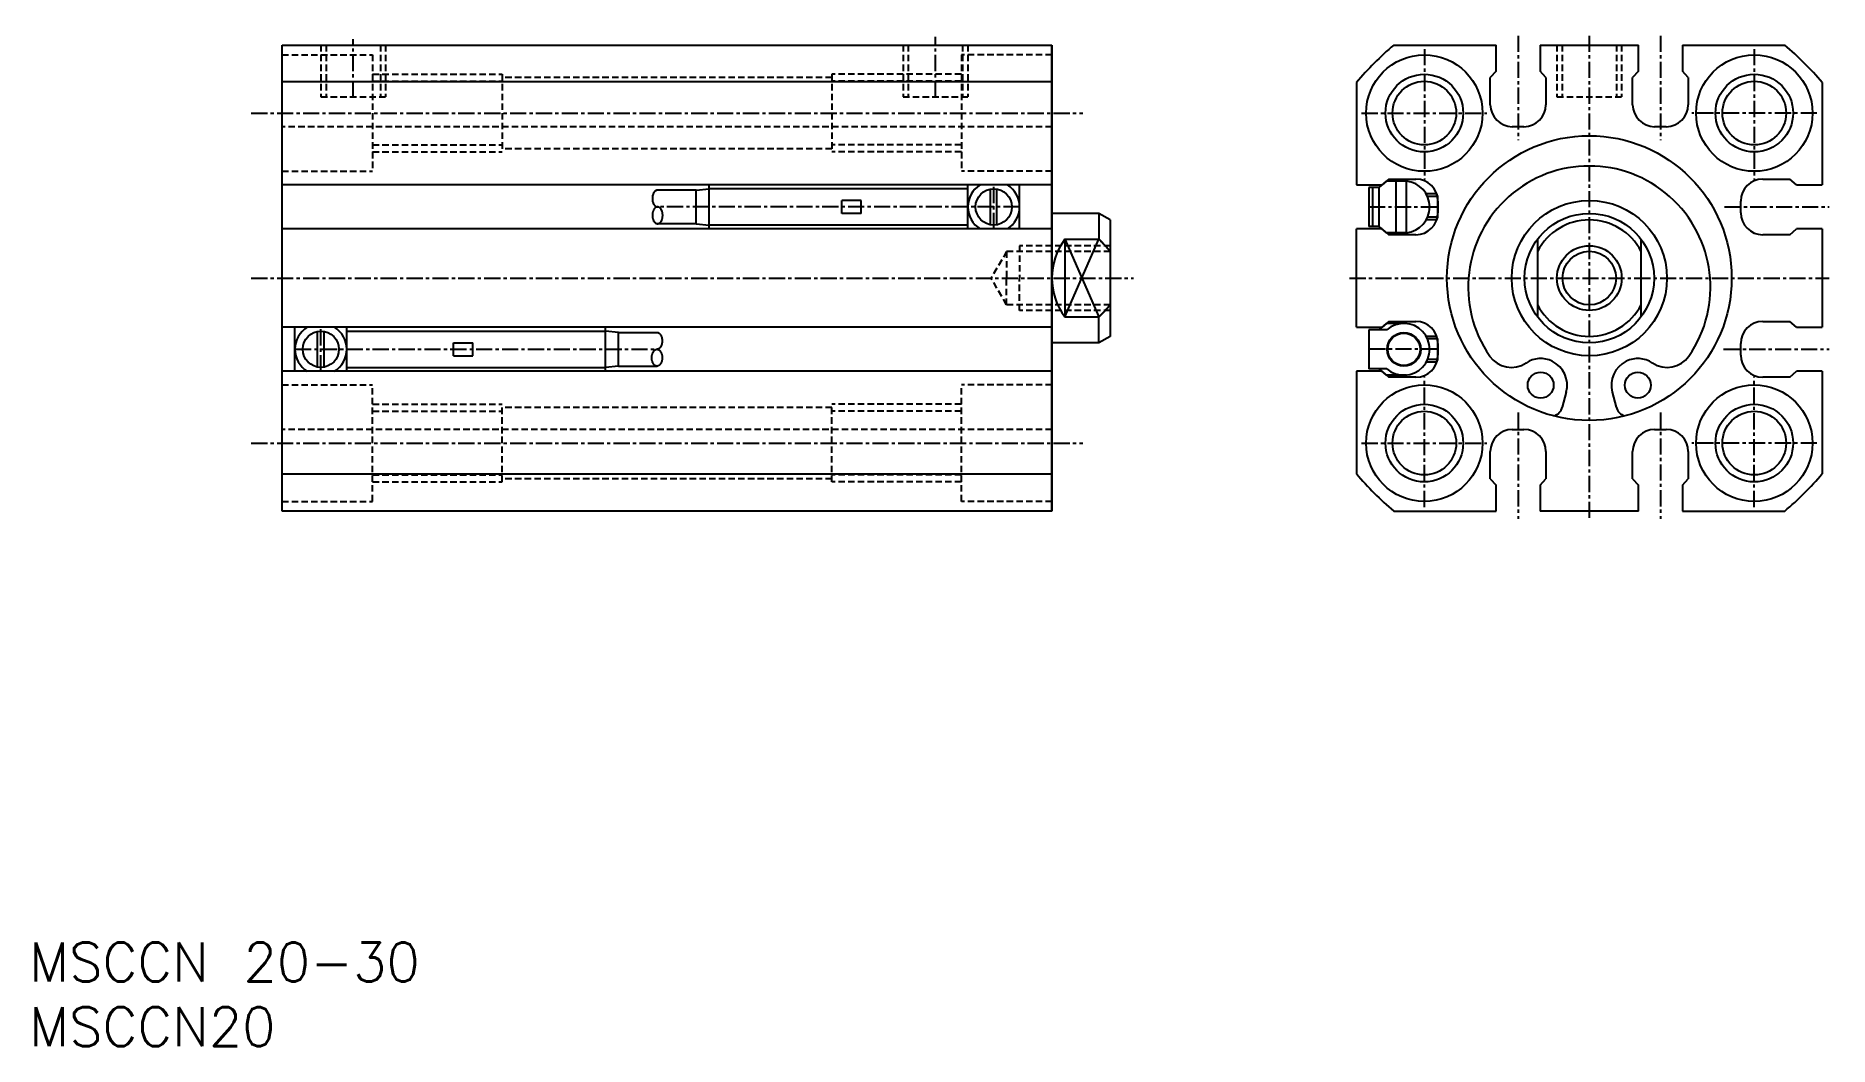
# Model space of a CAD drawing. Extents: x 1 to 139, y 0 to 78.
import ezdxf

# ---------------------------------------------------------------- set-up
doc = ezdxf.new("R2010")
doc.units = 0
doc.linetypes.add('CENTER', pattern=[2, 1.25, -0.25, 0.25, -0.25])
doc.linetypes.add('DASHED', pattern=[0.75, 0.5, -0.25])
doc.layers.get('0').update_dxf_attribs({"linetype": 'CONTINUOUS'})
doc.layers.add('CENTER', color=1, linetype='CENTER')
doc.styles.get("Standard").update_dxf_attribs({"font": 'txt.shx'})

# ---------------------------------------------------------------- blocks, each defined once
blk = doc.blocks.new('*U4')
at = {"color": 7, "linetype": 'CONTINUOUS'}
blk.add_text('MSCCN20', height=3, dxfattribs=at).set_placement((0, 0))
blk = doc.blocks.new('*U5')
at = {"color": 7, "linetype": 'CONTINUOUS'}
blk.add_text('MSCCN 20-30', height=3, dxfattribs=at).set_placement((0, 5))

msp = doc.modelspace()

# ---------------------------------------------------------------- linework, layer by layer
at = {"color": 7, "linetype": 'CONTINUOUS'}
for p, q in [((19.54, 77.34), (79.04, 77.34)), ((19.54, 41.34), (19.54, 77.34)), ((79.04, 77.34), (79.04, 41.34)), ((79.04, 41.34), (79.04, 77.34)), ((105.46, 77.34), (113.37, 77.34)), ((113.37, 75.34), (113.37, 77.34)), ((116.77, 77.34), (124.37, 77.34)), ((116.77, 77.34), (116.77, 75.34)), ((124.37, 75.34), (124.37, 77.34)), ((127.77, 77.34), (135.67, 77.34)), ((127.77, 77.34), (127.77, 75.34)), ((113.37, 75.34), (112.92, 74.84)), ((117.22, 74.84), (116.77, 75.34)), ((124.37, 75.34), (123.92, 74.84)), ((128.22, 74.84), (127.77, 75.34)), ((79.04, 74.5), (19.54, 74.5)), ((102.57, 74.45), (102.57, 66.54)), ((112.92, 72.74), (112.92, 74.84)), ((117.22, 74.84), (117.22, 72.74)), ((123.92, 72.74), (123.92, 74.84)), ((128.22, 74.84), (128.22, 72.74)), ((138.57, 74.45), (138.57, 66.54)), ((115.52, 71.04), (114.62, 71.04)), ((126.52, 71.04), (125.62, 71.04)), ((79.04, 66.54), (19.54, 66.54)), ((52.54, 63.14), (52.54, 66.54)), ((72.54, 63.14), (72.54, 66.54)), ((76.54, 63.14), (76.54, 66.54)), ((102.57, 66.54), (104.57, 66.54)), ((104.34, 66.34), (104.9, 66.84)), ((105.07, 66.99), (104.57, 66.54)), ((106.44, 66.84), (104.9, 66.84)), ((105.07, 66.99), (107.17, 66.99)), ((105.64, 62.84), (105.64, 66.84)), ((106.44, 62.84), (106.44, 66.84)), ((133.97, 66.99), (136.07, 66.99)), ((136.57, 66.54), (136.07, 66.99)), ((136.57, 66.54), (138.57, 66.54)), ((51.54, 66.14), (48.56, 66.14)), ((51.54, 66.14), (52.54, 66.24)), ((51.54, 63.54), (51.54, 66.14)), ((72.54, 66.24), (52.54, 66.24)), ((64.29, 65.34), (62.79, 65.34)), ((62.79, 64.34), (62.79, 65.34)), ((64.29, 64.34), (64.29, 65.34)), ((74.29, 63.46), (74.29, 66.22)), ((74.79, 63.46), (74.79, 66.22)), ((103.54, 66.34), (103.54, 63.34)), ((104.34, 66.34), (103.54, 66.34)), ((103.84, 63.34), (103.84, 66.34)), ((104.34, 63.34), (104.34, 66.34)), ((108.77, 65.84), (107.98, 65.84)), ((108.83, 65.64), (108.08, 65.64)), ((108.77, 65.84), (108.83, 65.64)), ((108.83, 65.64), (108.83, 64.04)), ((108.87, 65.29), (108.87, 64.39)), ((132.27, 64.39), (132.27, 65.29)), ((64.29, 64.34), (62.79, 64.34)), ((82.67, 64.34), (79.04, 64.34)), ((82.67, 64.34), (82.67, 62.34)), ((83.54, 63.84), (82.67, 64.34)), ((83.54, 63.84), (83.54, 54.84)), ((108.77, 63.84), (107.98, 63.84)), ((108.83, 64.04), (108.08, 64.04)), ((108.83, 64.04), (108.77, 63.84)), ((79.04, 63.14), (19.54, 63.14)), ((51.54, 63.54), (48.56, 63.54)), ((51.54, 63.54), (52.54, 63.44)), ((72.54, 63.44), (52.54, 63.44)), ((102.57, 55.54), (102.57, 63.14)), ((104.57, 63.14), (102.57, 63.14)), ((104.34, 63.34), (103.54, 63.34)), ((104.9, 62.84), (104.34, 63.34)), ((104.57, 63.14), (105.07, 62.69)), ((106.44, 62.84), (104.9, 62.84)), ((107.17, 62.69), (105.07, 62.69)), ((136.07, 62.69), (133.97, 62.69)), ((136.07, 62.69), (136.57, 63.14)), ((138.57, 63.14), (136.57, 63.14)), ((138.57, 63.14), (138.57, 55.54)), ((80.04, 62.34), (80.04, 56.34)), ((80.04, 62.34), (82.67, 62.34)), ((116.57, 62.34), (116.57, 56.34)), ((124.57, 56.34), (124.57, 62.34)), ((79.04, 55.54), (19.54, 55.54)), ((20.54, 52.14), (20.54, 55.54)), ((24.54, 52.14), (24.54, 55.54)), ((44.54, 52.14), (44.54, 55.54)), ((80.04, 56.34), (82.67, 56.34)), ((82.67, 54.34), (82.67, 56.34)), ((102.57, 55.54), (104.57, 55.54)), ((104.34, 55.34), (104.9, 55.84)), ((105.07, 55.99), (104.57, 55.54)), ((106.44, 55.84), (104.9, 55.84)), ((105.07, 55.99), (107.17, 55.99)), ((105.64, 55.75), (105.64, 55.84)), ((133.97, 55.99), (136.07, 55.99)), ((136.57, 55.54), (136.07, 55.99)), ((136.57, 55.54), (138.57, 55.54)), ((22.29, 52.46), (22.29, 55.22)), ((22.79, 52.46), (22.79, 55.22)), ((24.54, 55.24), (44.54, 55.24)), ((32.79, 54.34), (34.29, 54.34)), ((32.79, 53.34), (32.79, 54.34)), ((34.29, 53.34), (34.29, 54.34)), ((45.54, 55.14), (44.54, 55.24)), ((45.54, 55.14), (48.52, 55.14)), ((45.54, 52.54), (45.54, 55.14)), ((82.67, 54.34), (79.04, 54.34)), ((83.54, 54.84), (82.67, 54.34)), ((104.92, 55.34), (103.54, 55.34)), ((103.54, 55.34), (103.54, 52.34)), ((108.77, 54.84), (107.98, 54.84)), ((108.83, 54.64), (108.08, 54.64)), ((108.83, 54.64), (108.77, 54.84)), ((108.83, 54.64), (108.83, 53.04)), ((108.87, 54.29), (108.87, 53.39)), ((132.27, 53.39), (132.27, 54.29)), ((32.79, 53.34), (34.29, 53.34)), ((108.77, 52.84), (107.98, 52.84)), ((108.83, 53.04), (108.08, 53.04)), ((108.83, 53.04), (108.77, 52.84)), ((79.04, 52.14), (19.54, 52.14)), ((24.54, 52.44), (44.54, 52.44)), ((45.54, 52.54), (44.54, 52.44)), ((45.54, 52.54), (48.52, 52.54)), ((102.57, 52.14), (102.57, 44.23)), ((104.57, 52.14), (102.57, 52.14)), ((104.92, 52.34), (103.54, 52.34)), ((104.9, 51.84), (104.34, 52.34)), ((104.57, 52.14), (105.07, 51.69)), ((106.44, 51.84), (104.9, 51.84)), ((107.17, 51.69), (105.07, 51.69)), ((105.64, 51.84), (105.64, 51.93)), ((136.07, 51.69), (133.97, 51.69)), ((136.07, 51.69), (136.57, 52.14)), ((138.57, 52.14), (136.57, 52.14)), ((138.57, 52.14), (138.57, 44.23)), ((118.79, 50.54), (118.48, 49.38)), ((122.34, 50.54), (122.65, 49.38)), ((114.62, 47.64), (115.52, 47.64)), ((125.62, 47.64), (126.52, 47.64)), ((112.92, 43.84), (112.92, 45.94)), ((117.22, 45.94), (117.22, 43.84)), ((123.92, 43.84), (123.92, 45.94)), ((128.22, 45.94), (128.22, 43.84)), ((19.54, 44.23), (79.04, 44.23)), ((112.92, 43.84), (113.37, 43.34)), ((113.37, 41.34), (113.37, 43.34)), ((116.77, 43.34), (117.22, 43.84)), ((116.77, 43.34), (116.77, 41.34)), ((123.92, 43.84), (124.37, 43.34)), ((124.37, 41.34), (124.37, 43.34)), ((127.77, 43.34), (128.22, 43.84)), ((127.77, 43.34), (127.77, 41.34)), ((79.04, 41.34), (19.54, 41.34)), ((105.46, 41.34), (113.37, 41.34)), ((124.37, 41.34), (116.77, 41.34)), ((127.77, 41.34), (135.67, 41.34))]:
    msp.add_line(p, q, dxfattribs=at)
at = {"color": 3, "linetype": 'DASHED'}
for p, q in [((19.54, 76.59), (26.54, 76.59)), ((22.54, 77.34), (22.54, 73.34)), ((22.94, 77.34), (22.94, 73.34)), ((26.54, 76.59), (26.54, 67.59)), ((27.14, 77.34), (27.14, 73.34)), ((27.54, 77.34), (27.54, 73.34)), ((67.54, 77.34), (67.54, 73.34)), ((67.94, 77.34), (67.94, 73.34)), ((79.04, 76.59), (72.04, 76.59)), ((72.04, 76.59), (72.04, 67.59)), ((72.14, 77.34), (72.14, 73.34)), ((72.54, 77.34), (72.54, 73.34)), ((118.07, 77.34), (118.07, 73.34)), ((118.47, 77.34), (118.47, 73.34)), ((122.67, 77.34), (122.67, 73.34)), ((123.07, 77.34), (123.07, 73.34)), ((26.54, 75.09), (36.54, 75.09)), ((36.54, 75.09), (36.54, 69.09)), ((72.04, 75.09), (62.04, 75.09)), ((62.04, 75.09), (62.04, 69.09)), ((26.54, 74.55), (36.54, 74.55)), ((62.04, 74.84), (36.54, 74.84)), ((72.04, 74.55), (62.04, 74.55)), ((22.54, 73.34), (27.54, 73.34)), ((67.54, 73.34), (72.54, 73.34)), ((118.07, 73.34), (123.07, 73.34)), ((79.04, 71.04), (19.54, 71.04)), ((26.54, 69.63), (36.54, 69.63)), ((62.04, 69.34), (36.54, 69.34)), ((72.04, 69.63), (62.04, 69.63)), ((26.54, 69.09), (36.54, 69.09)), ((72.04, 69.09), (62.04, 69.09)), ((19.54, 67.59), (26.54, 67.59)), ((79.04, 67.59), (72.04, 67.59)), ((75.54, 61.4), (74.34, 59.34)), ((83.54, 61.4), (75.54, 61.4)), ((75.54, 61.4), (75.54, 59.34)), ((83.54, 61.84), (76.54, 61.84)), ((76.54, 61.84), (76.54, 59.34)), ((75.54, 57.27), (74.34, 59.34)), ((75.54, 57.27), (75.54, 59.34)), ((76.54, 56.84), (76.54, 59.34)), ((83.54, 57.27), (75.54, 57.27)), ((83.54, 56.84), (76.54, 56.84)), ((19.54, 51.09), (26.54, 51.09)), ((26.54, 42.09), (26.54, 51.09)), ((79.04, 51.09), (72.04, 51.09)), ((72.04, 42.09), (72.04, 51.09)), ((26.54, 49.59), (36.54, 49.59)), ((26.54, 49.05), (36.54, 49.05)), ((36.54, 43.59), (36.54, 49.59)), ((62.04, 49.34), (36.54, 49.34)), ((62.04, 43.59), (62.04, 49.59)), ((72.04, 49.59), (62.04, 49.59)), ((72.04, 49.05), (62.04, 49.05)), ((79.04, 47.64), (19.54, 47.64)), ((26.54, 44.13), (36.54, 44.13)), ((26.54, 43.59), (36.54, 43.59)), ((62.04, 43.84), (36.54, 43.84)), ((72.04, 44.13), (62.04, 44.13)), ((72.04, 43.59), (62.04, 43.59)), ((19.54, 42.09), (26.54, 42.09)), ((79.04, 42.09), (72.04, 42.09))]:
    msp.add_line(p, q, dxfattribs=at)
at = {"color": 3, "linetype": 'CONTINUOUS'}
for p, q in [((80.04, 62.34), (82.67, 56.34)), ((80.04, 56.34), (82.67, 62.34))]:
    msp.add_line(p, q, dxfattribs=at)
at = {"color": 7, "linetype": 'CONTINUOUS'}
for points in [[(48.56, 66.14, 0), (48.55, 66.14, 0), (48.54, 66.14, 0), (48.53, 66.14, 0), (48.52, 66.14, 0), (48.51, 66.13, 0), (48.5, 66.13, 0), (48.49, 66.13, 0), (48.48, 66.13, 0), (48.47, 66.12, 0), (48.46, 66.12, 0), (48.45, 66.11, 0), (48.44, 66.11, 0), (48.43, 66.11, 0), (48.42, 66.1, 0), (48.42, 66.09, 0), (48.41, 66.09, 0), (48.4, 66.08, 0), (48.39, 66.08, 0), (48.38, 66.07, 0), (48.37, 66.06, 0), (48.36, 66.05, 0), (48.35, 66.05, 0), (48.35, 66.04, 0), (48.34, 66.03, 0), (48.33, 66.02, 0), (48.32, 66.01, 0), (48.31, 66, 0), (48.31, 65.99, 0), (48.3, 65.98, 0), (48.29, 65.97, 0), (48.28, 65.96, 0), (48.28, 65.95, 0), (48.27, 65.94, 0), (48.26, 65.92, 0), (48.26, 65.91, 0), (48.25, 65.9, 0), (48.24, 65.89, 0), (48.24, 65.87, 0), (48.23, 65.86, 0), (48.23, 65.85, 0), (48.22, 65.84, 0), (48.22, 65.82, 0), (48.21, 65.81, 0), (48.21, 65.79, 0), (48.2, 65.78, 0), (48.2, 65.77, 0), (48.19, 65.75, 0), (48.19, 65.74, 0), (48.19, 65.72, 0), (48.18, 65.71, 0), (48.18, 65.69, 0), (48.18, 65.68, 0), (48.17, 65.66, 0), (48.17, 65.65, 0), (48.17, 65.63, 0), (48.17, 65.61, 0), (48.16, 65.6, 0), (48.16, 65.58, 0), (48.16, 65.57, 0), (48.16, 65.55, 0), (48.16, 65.54, 0), (48.16, 65.52, 0), (48.16, 65.5, 0), (48.16, 65.49, 0), (48.16, 65.47, 0), (48.16, 65.46, 0), (48.16, 65.44, 0), (48.16, 65.42, 0), (48.16, 65.41, 0), (48.16, 65.39, 0), (48.16, 65.38, 0), (48.17, 65.36, 0), (48.17, 65.35, 0), (48.17, 65.33, 0), (48.17, 65.31, 0), (48.18, 65.3, 0), (48.18, 65.28, 0), (48.18, 65.27, 0), (48.18, 65.25, 0), (48.19, 65.24, 0), (48.19, 65.22, 0), (48.2, 65.21, 0), (48.2, 65.2, 0), (48.21, 65.18, 0), (48.21, 65.17, 0), (48.21, 65.15, 0), (48.22, 65.14, 0), (48.23, 65.13, 0), (48.23, 65.11, 0), (48.24, 65.1, 0), (48.24, 65.09, 0), (48.25, 65.08, 0), (48.26, 65.06, 0), (48.26, 65.05, 0), (48.27, 65.04, 0), (48.28, 65.03, 0), (48.28, 65.02, 0), (48.29, 65.01, 0), (48.3, 65, 0), (48.3, 64.99, 0), (48.31, 64.98, 0), (48.32, 64.97, 0), (48.33, 64.96, 0), (48.34, 64.95, 0), (48.34, 64.94, 0), (48.35, 64.93, 0), (48.36, 64.92, 0), (48.37, 64.91, 0), (48.38, 64.91, 0), (48.39, 64.9, 0), (48.4, 64.89, 0), (48.4, 64.89, 0), (48.41, 64.88, 0), (48.42, 64.88, 0), (48.43, 64.87, 0), (48.44, 64.87, 0), (48.45, 64.86, 0), (48.46, 64.86, 0), (48.47, 64.85, 0), (48.48, 64.85, 0), (48.49, 64.85, 0), (48.5, 64.85, 0), (48.51, 64.84, 0), (48.52, 64.84, 0), (48.53, 64.84, 0), (48.54, 64.84, 0), (48.55, 64.84, 0), (48.56, 64.84, 0)], [(48.56, 63.54, 0), (48.58, 63.54, 0), (48.6, 63.54, 0), (48.62, 63.55, 0), (48.64, 63.55, 0), (48.66, 63.56, 0), (48.68, 63.57, 0), (48.69, 63.58, 0), (48.71, 63.59, 0), (48.73, 63.6, 0), (48.75, 63.62, 0), (48.77, 63.63, 0), (48.78, 63.65, 0), (48.8, 63.67, 0), (48.81, 63.69, 0), (48.83, 63.71, 0), (48.84, 63.73, 0), (48.86, 63.75, 0), (48.87, 63.78, 0), (48.88, 63.8, 0), (48.89, 63.83, 0), (48.9, 63.85, 0), (48.91, 63.88, 0), (48.92, 63.91, 0), (48.93, 63.94, 0), (48.94, 63.97, 0), (48.94, 64, 0), (48.95, 64.03, 0), (48.95, 64.06, 0), (48.95, 64.09, 0), (48.96, 64.13, 0), (48.96, 64.16, 0), (48.96, 64.19, 0), (48.96, 64.22, 0), (48.96, 64.25, 0), (48.95, 64.28, 0), (48.95, 64.32, 0), (48.95, 64.35, 0), (48.94, 64.38, 0), (48.93, 64.41, 0), (48.93, 64.44, 0), (48.92, 64.47, 0), (48.91, 64.5, 0), (48.9, 64.52, 0), (48.89, 64.55, 0), (48.88, 64.58, 0), (48.87, 64.6, 0), (48.85, 64.63, 0), (48.84, 64.65, 0), (48.83, 64.67, 0), (48.81, 64.69, 0), (48.8, 64.71, 0), (48.78, 64.73, 0), (48.76, 64.75, 0), (48.75, 64.76, 0), (48.73, 64.78, 0), (48.71, 64.79, 0), (48.69, 64.8, 0), (48.67, 64.81, 0), (48.65, 64.82, 0), (48.64, 64.83, 0), (48.62, 64.83, 0), (48.6, 64.84, 0), (48.58, 64.84, 0), (48.56, 64.84, 0), (48.54, 64.84, 0), (48.52, 64.84, 0), (48.5, 64.83, 0), (48.48, 64.83, 0), (48.46, 64.82, 0), (48.44, 64.81, 0), (48.42, 64.8, 0), (48.4, 64.79, 0), (48.39, 64.78, 0), (48.37, 64.76, 0), (48.35, 64.75, 0), (48.33, 64.73, 0), (48.32, 64.71, 0), (48.3, 64.69, 0), (48.29, 64.67, 0), (48.27, 64.65, 0), (48.26, 64.62, 0), (48.25, 64.6, 0), (48.24, 64.57, 0), (48.23, 64.55, 0), (48.21, 64.52, 0), (48.2, 64.49, 0), (48.2, 64.47, 0), (48.19, 64.44, 0), (48.18, 64.41, 0), (48.18, 64.38, 0), (48.17, 64.35, 0), (48.17, 64.31, 0), (48.16, 64.28, 0), (48.16, 64.25, 0), (48.16, 64.22, 0), (48.16, 64.19, 0), (48.16, 64.16, 0), (48.16, 64.12, 0), (48.16, 64.09, 0), (48.17, 64.06, 0), (48.17, 64.03, 0), (48.18, 64, 0), (48.18, 63.97, 0), (48.19, 63.94, 0), (48.2, 63.91, 0), (48.21, 63.88, 0), (48.22, 63.85, 0), (48.23, 63.83, 0), (48.24, 63.8, 0), (48.25, 63.78, 0), (48.26, 63.75, 0), (48.28, 63.73, 0), (48.29, 63.71, 0), (48.31, 63.69, 0), (48.32, 63.67, 0), (48.34, 63.65, 0), (48.35, 63.63, 0), (48.37, 63.61, 0), (48.39, 63.6, 0), (48.41, 63.59, 0), (48.43, 63.58, 0), (48.44, 63.57, 0), (48.46, 63.56, 0), (48.48, 63.55, 0), (48.5, 63.55, 0), (48.52, 63.54, 0), (48.54, 63.54, 0), (48.56, 63.54, 0)], [(48.52, 55.14, 0), (48.53, 55.14, 0), (48.54, 55.14, 0), (48.55, 55.14, 0), (48.56, 55.14, 0), (48.57, 55.13, 0), (48.58, 55.13, 0), (48.59, 55.13, 0), (48.6, 55.13, 0), (48.61, 55.12, 0), (48.61, 55.12, 0), (48.62, 55.11, 0), (48.63, 55.11, 0), (48.64, 55.11, 0), (48.65, 55.1, 0), (48.66, 55.09, 0), (48.67, 55.09, 0), (48.68, 55.08, 0), (48.69, 55.08, 0), (48.7, 55.07, 0), (48.71, 55.06, 0), (48.71, 55.05, 0), (48.72, 55.05, 0), (48.73, 55.04, 0), (48.74, 55.03, 0), (48.75, 55.02, 0), (48.76, 55.01, 0), (48.76, 55, 0), (48.77, 54.99, 0), (48.78, 54.98, 0), (48.79, 54.97, 0), (48.79, 54.96, 0), (48.8, 54.95, 0), (48.81, 54.94, 0), (48.81, 54.92, 0), (48.82, 54.91, 0), (48.83, 54.9, 0), (48.83, 54.89, 0), (48.84, 54.87, 0), (48.84, 54.86, 0), (48.85, 54.85, 0), (48.86, 54.84, 0), (48.86, 54.82, 0), (48.87, 54.81, 0), (48.87, 54.79, 0), (48.88, 54.78, 0), (48.88, 54.77, 0), (48.88, 54.75, 0), (48.89, 54.74, 0), (48.89, 54.72, 0), (48.89, 54.71, 0), (48.9, 54.69, 0), (48.9, 54.68, 0), (48.9, 54.66, 0), (48.91, 54.65, 0), (48.91, 54.63, 0), (48.91, 54.61, 0), (48.91, 54.6, 0), (48.91, 54.58, 0), (48.92, 54.57, 0), (48.92, 54.55, 0), (48.92, 54.54, 0), (48.92, 54.52, 0), (48.92, 54.5, 0), (48.92, 54.49, 0), (48.92, 54.47, 0), (48.92, 54.46, 0), (48.92, 54.44, 0), (48.92, 54.42, 0), (48.92, 54.41, 0), (48.91, 54.39, 0), (48.91, 54.38, 0), (48.91, 54.36, 0), (48.91, 54.35, 0), (48.91, 54.33, 0), (48.9, 54.31, 0), (48.9, 54.3, 0), (48.9, 54.28, 0), (48.9, 54.27, 0), (48.89, 54.25, 0), (48.89, 54.24, 0), (48.88, 54.22, 0), (48.88, 54.21, 0), (48.88, 54.2, 0), (48.87, 54.18, 0), (48.87, 54.17, 0), (48.86, 54.15, 0), (48.86, 54.14, 0), (48.85, 54.13, 0), (48.85, 54.11, 0), (48.84, 54.1, 0), (48.83, 54.09, 0), (48.83, 54.08, 0), (48.82, 54.06, 0), (48.82, 54.05, 0), (48.81, 54.04, 0), (48.8, 54.03, 0), (48.79, 54.02, 0), (48.79, 54.01, 0), (48.78, 54, 0), (48.77, 53.99, 0), (48.76, 53.98, 0), (48.76, 53.97, 0), (48.75, 53.96, 0), (48.74, 53.95, 0), (48.73, 53.94, 0), (48.72, 53.93, 0), (48.72, 53.92, 0), (48.71, 53.91, 0), (48.7, 53.91, 0), (48.69, 53.9, 0), (48.68, 53.89, 0), (48.67, 53.89, 0), (48.66, 53.88, 0), (48.65, 53.88, 0), (48.64, 53.87, 0), (48.64, 53.87, 0), (48.63, 53.86, 0), (48.62, 53.86, 0), (48.61, 53.85, 0), (48.6, 53.85, 0), (48.59, 53.85, 0), (48.58, 53.85, 0), (48.57, 53.84, 0), (48.56, 53.84, 0), (48.55, 53.84, 0), (48.54, 53.84, 0), (48.53, 53.84, 0), (48.52, 53.84, 0)], [(48.52, 52.54, 0), (48.5, 52.54, 0), (48.48, 52.54, 0), (48.46, 52.55, 0), (48.44, 52.55, 0), (48.42, 52.56, 0), (48.4, 52.57, 0), (48.38, 52.58, 0), (48.36, 52.59, 0), (48.35, 52.6, 0), (48.33, 52.62, 0), (48.31, 52.63, 0), (48.29, 52.65, 0), (48.28, 52.67, 0), (48.26, 52.69, 0), (48.25, 52.71, 0), (48.23, 52.73, 0), (48.22, 52.75, 0), (48.21, 52.78, 0), (48.2, 52.8, 0), (48.18, 52.83, 0), (48.17, 52.85, 0), (48.16, 52.88, 0), (48.16, 52.91, 0), (48.15, 52.94, 0), (48.14, 52.97, 0), (48.13, 53, 0), (48.13, 53.03, 0), (48.13, 53.06, 0), (48.12, 53.09, 0), (48.12, 53.13, 0), (48.12, 53.16, 0), (48.12, 53.19, 0), (48.12, 53.22, 0), (48.12, 53.25, 0), (48.12, 53.28, 0), (48.13, 53.32, 0), (48.13, 53.35, 0), (48.14, 53.38, 0), (48.14, 53.41, 0), (48.15, 53.44, 0), (48.16, 53.47, 0), (48.17, 53.5, 0), (48.18, 53.52, 0), (48.19, 53.55, 0), (48.2, 53.58, 0), (48.21, 53.6, 0), (48.22, 53.63, 0), (48.24, 53.65, 0), (48.25, 53.67, 0), (48.27, 53.69, 0), (48.28, 53.71, 0), (48.3, 53.73, 0), (48.31, 53.75, 0), (48.33, 53.76, 0), (48.35, 53.78, 0), (48.37, 53.79, 0), (48.38, 53.8, 0), (48.4, 53.81, 0), (48.42, 53.82, 0), (48.44, 53.83, 0), (48.46, 53.83, 0), (48.48, 53.84, 0), (48.5, 53.84, 0), (48.52, 53.84, 0), (48.54, 53.84, 0), (48.56, 53.83, 0), (48.58, 53.83, 0), (48.6, 53.83, 0), (48.62, 53.82, 0), (48.64, 53.81, 0), (48.65, 53.8, 0), (48.67, 53.79, 0), (48.69, 53.78, 0), (48.71, 53.76, 0), (48.73, 53.75, 0), (48.74, 53.73, 0), (48.76, 53.71, 0), (48.77, 53.69, 0), (48.79, 53.67, 0), (48.8, 53.65, 0), (48.82, 53.62, 0), (48.83, 53.6, 0), (48.84, 53.57, 0), (48.85, 53.55, 0), (48.86, 53.52, 0), (48.87, 53.49, 0), (48.88, 53.47, 0), (48.89, 53.44, 0), (48.9, 53.41, 0), (48.9, 53.38, 0), (48.91, 53.35, 0), (48.91, 53.31, 0), (48.91, 53.28, 0), (48.92, 53.25, 0), (48.92, 53.22, 0), (48.92, 53.19, 0), (48.92, 53.16, 0), (48.92, 53.12, 0), (48.91, 53.09, 0), (48.91, 53.06, 0), (48.91, 53.03, 0), (48.9, 53, 0), (48.89, 52.97, 0), (48.89, 52.94, 0), (48.88, 52.91, 0), (48.87, 52.88, 0), (48.86, 52.85, 0), (48.85, 52.83, 0), (48.84, 52.8, 0), (48.83, 52.78, 0), (48.81, 52.75, 0), (48.8, 52.73, 0), (48.79, 52.71, 0), (48.77, 52.69, 0), (48.76, 52.67, 0), (48.74, 52.65, 0), (48.72, 52.63, 0), (48.71, 52.61, 0), (48.69, 52.6, 0), (48.67, 52.59, 0), (48.65, 52.58, 0), (48.63, 52.57, 0), (48.61, 52.56, 0), (48.59, 52.55, 0), (48.58, 52.55, 0), (48.56, 52.54, 0), (48.54, 52.54, 0), (48.52, 52.54, 0)]]:
    msp.add_polyline3d(points, dxfattribs=at)
at = {"color": 7}
for points in [[(82.67, 62.34, 0), (82.68, 62.34, 0), (82.68, 62.33, 0), (82.68, 62.33, 0), (82.69, 62.33, 0), (82.69, 62.32, 0), (82.69, 62.32, 0), (82.69, 62.32, 0), (82.7, 62.31, 0), (82.7, 62.31, 0), (82.7, 62.31, 0), (82.71, 62.3, 0), (82.71, 62.3, 0), (82.71, 62.3, 0), (82.72, 62.3, 0), (82.72, 62.29, 0), (82.72, 62.29, 0), (82.73, 62.29, 0), (82.73, 62.28, 0), (82.73, 62.28, 0), (82.74, 62.28, 0), (82.74, 62.27, 0), (82.74, 62.27, 0), (82.75, 62.27, 0), (82.75, 62.26, 0), (82.75, 62.26, 0), (82.76, 62.26, 0), (82.76, 62.25, 0), (82.76, 62.25, 0), (82.77, 62.25, 0), (82.77, 62.25, 0), (82.77, 62.24, 0), (82.77, 62.24, 0), (82.78, 62.24, 0), (82.78, 62.23, 0), (82.78, 62.23, 0), (82.79, 62.23, 0), (82.79, 62.22, 0), (82.79, 62.22, 0), (82.8, 62.22, 0), (82.8, 62.21, 0), (82.8, 62.21, 0), (82.81, 62.21, 0), (82.81, 62.2, 0), (82.81, 62.2, 0), (82.82, 62.2, 0), (82.82, 62.2, 0), (82.82, 62.19, 0), (82.83, 62.19, 0), (82.83, 62.19, 0), (82.83, 62.18, 0), (82.84, 62.18, 0), (82.84, 62.18, 0), (82.84, 62.17, 0), (82.84, 62.17, 0), (82.85, 62.17, 0), (82.85, 62.16, 0), (82.85, 62.16, 0), (82.86, 62.16, 0), (82.86, 62.15, 0), (82.86, 62.15, 0), (82.87, 62.15, 0), (82.87, 62.15, 0), (82.87, 62.14, 0), (82.88, 62.14, 0), (82.88, 62.14, 0), (82.88, 62.13, 0), (82.89, 62.13, 0), (82.89, 62.13, 0), (82.89, 62.12, 0), (82.89, 62.12, 0), (82.9, 62.12, 0), (82.9, 62.11, 0), (82.9, 62.11, 0), (82.91, 62.11, 0), (82.91, 62.1, 0), (82.91, 62.1, 0), (82.92, 62.1, 0), (82.92, 62.09, 0), (82.92, 62.09, 0), (82.93, 62.09, 0), (82.93, 62.09, 0), (82.93, 62.08, 0), (82.94, 62.08, 0), (82.94, 62.08, 0), (82.94, 62.07, 0), (82.94, 62.07, 0), (82.95, 62.07, 0), (82.95, 62.06, 0), (82.95, 62.06, 0), (82.96, 62.06, 0), (82.96, 62.05, 0), (82.96, 62.05, 0), (82.97, 62.05, 0), (82.97, 62.04, 0), (82.97, 62.04, 0), (82.98, 62.04, 0), (82.98, 62.03, 0), (82.98, 62.03, 0), (82.98, 62.03, 0), (82.99, 62.02, 0), (82.99, 62.02, 0), (82.99, 62.02, 0), (83, 62.01, 0), (83, 62.01, 0), (83, 62.01, 0), (83.01, 62, 0), (83.01, 62, 0), (83.01, 62, 0), (83.02, 62, 0), (83.02, 61.99, 0), (83.02, 61.99, 0), (83.02, 61.99, 0), (83.03, 61.98, 0), (83.03, 61.98, 0), (83.03, 61.98, 0), (83.04, 61.97, 0), (83.04, 61.97, 0), (83.04, 61.97, 0), (83.05, 61.96, 0), (83.05, 61.96, 0), (83.05, 61.96, 0), (83.06, 61.95, 0), (83.06, 61.95, 0), (83.06, 61.95, 0), (83.06, 61.94, 0), (83.07, 61.94, 0), (83.07, 61.94, 0), (83.07, 61.93, 0), (83.08, 61.93, 0), (83.08, 61.93, 0), (83.08, 61.92, 0), (83.09, 61.92, 0), (83.09, 61.92, 0), (83.09, 61.91, 0), (83.1, 61.91, 0), (83.1, 61.91, 0), (83.1, 61.9, 0), (83.1, 61.9, 0), (83.11, 61.9, 0), (83.11, 61.89, 0), (83.11, 61.89, 0), (83.12, 61.89, 0), (83.12, 61.88, 0), (83.12, 61.88, 0), (83.13, 61.88, 0), (83.13, 61.88, 0), (83.13, 61.87, 0), (83.13, 61.87, 0), (83.14, 61.87, 0), (83.14, 61.86, 0), (83.14, 61.86, 0), (83.15, 61.86, 0), (83.15, 61.85, 0), (83.15, 61.85, 0), (83.16, 61.85, 0), (83.16, 61.84, 0), (83.16, 61.84, 0), (83.16, 61.84, 0), (83.17, 61.83, 0), (83.17, 61.83, 0), (83.17, 61.83, 0), (83.18, 61.82, 0), (83.18, 61.82, 0), (83.18, 61.82, 0), (83.19, 61.81, 0), (83.19, 61.81, 0), (83.19, 61.81, 0), (83.19, 61.8, 0), (83.2, 61.8, 0), (83.2, 61.8, 0), (83.2, 61.79, 0), (83.21, 61.79, 0), (83.21, 61.79, 0), (83.21, 61.78, 0), (83.22, 61.78, 0), (83.22, 61.78, 0), (83.22, 61.77, 0), (83.22, 61.77, 0), (83.23, 61.77, 0), (83.23, 61.76, 0), (83.23, 61.76, 0), (83.24, 61.76, 0), (83.24, 61.75, 0), (83.24, 61.75, 0), (83.24, 61.75, 0), (83.25, 61.74, 0), (83.25, 61.74, 0), (83.25, 61.74, 0), (83.26, 61.73, 0), (83.26, 61.73, 0), (83.26, 61.73, 0), (83.27, 61.72, 0), (83.27, 61.72, 0), (83.27, 61.72, 0), (83.27, 61.71, 0), (83.28, 61.71, 0), (83.28, 61.71, 0), (83.28, 61.7, 0), (83.29, 61.7, 0), (83.29, 61.7, 0), (83.29, 61.69, 0), (83.29, 61.69, 0), (83.3, 61.69, 0), (83.3, 61.68, 0), (83.3, 61.68, 0), (83.31, 61.68, 0), (83.31, 61.67, 0), (83.31, 61.67, 0), (83.32, 61.67, 0), (83.32, 61.66, 0), (83.32, 61.66, 0), (83.32, 61.66, 0), (83.33, 61.65, 0), (83.33, 61.65, 0), (83.33, 61.65, 0), (83.34, 61.64, 0), (83.34, 61.64, 0), (83.34, 61.64, 0), (83.34, 61.63, 0), (83.35, 61.63, 0), (83.35, 61.63, 0), (83.35, 61.62, 0), (83.36, 61.62, 0), (83.36, 61.62, 0), (83.36, 61.61, 0), (83.36, 61.61, 0), (83.37, 61.61, 0), (83.37, 61.6, 0), (83.37, 61.6, 0), (83.38, 61.6, 0), (83.38, 61.59, 0), (83.38, 61.59, 0), (83.38, 61.58, 0), (83.39, 61.58, 0), (83.39, 61.58, 0), (83.39, 61.57, 0), (83.4, 61.57, 0), (83.4, 61.57, 0), (83.4, 61.56, 0), (83.41, 61.56, 0), (83.41, 61.56, 0), (83.41, 61.55, 0), (83.41, 61.55, 0), (83.42, 61.55, 0), (83.42, 61.54, 0), (83.42, 61.54, 0), (83.43, 61.54, 0), (83.43, 61.53, 0), (83.43, 61.53, 0), (83.43, 61.53, 0), (83.44, 61.52, 0), (83.44, 61.52, 0), (83.44, 61.52, 0), (83.45, 61.51, 0), (83.45, 61.51, 0), (83.45, 61.51, 0), (83.45, 61.5, 0), (83.46, 61.5, 0), (83.46, 61.5, 0), (83.46, 61.49, 0), (83.47, 61.49, 0), (83.47, 61.49, 0), (83.47, 61.48, 0), (83.47, 61.48, 0), (83.48, 61.48, 0), (83.48, 61.47, 0), (83.48, 61.47, 0), (83.48, 61.47, 0), (83.49, 61.46, 0), (83.49, 61.46, 0), (83.49, 61.46, 0), (83.5, 61.45, 0), (83.5, 61.45, 0), (83.5, 61.44, 0), (83.5, 61.44, 0), (83.51, 61.44, 0), (83.51, 61.43, 0), (83.51, 61.43, 0), (83.52, 61.43, 0), (83.52, 61.42, 0), (83.52, 61.42, 0), (83.52, 61.42, 0), (83.53, 61.41, 0), (83.53, 61.41, 0), (83.53, 61.41, 0), (83.54, 61.4, 0), (83.54, 61.4, 0)], [(82.67, 56.34, 0), (82.68, 56.34, 0), (82.68, 56.34, 0), (82.68, 56.35, 0), (82.69, 56.35, 0), (82.69, 56.35, 0), (82.69, 56.36, 0), (82.69, 56.36, 0), (82.7, 56.36, 0), (82.7, 56.37, 0), (82.7, 56.37, 0), (82.71, 56.37, 0), (82.71, 56.38, 0), (82.71, 56.38, 0), (82.72, 56.38, 0), (82.72, 56.38, 0), (82.72, 56.39, 0), (82.73, 56.39, 0), (82.73, 56.39, 0), (82.73, 56.4, 0), (82.74, 56.4, 0), (82.74, 56.4, 0), (82.74, 56.41, 0), (82.75, 56.41, 0), (82.75, 56.41, 0), (82.75, 56.42, 0), (82.76, 56.42, 0), (82.76, 56.42, 0), (82.76, 56.42, 0), (82.77, 56.43, 0), (82.77, 56.43, 0), (82.77, 56.43, 0), (82.77, 56.44, 0), (82.78, 56.44, 0), (82.78, 56.44, 0), (82.78, 56.45, 0), (82.79, 56.45, 0), (82.79, 56.45, 0), (82.79, 56.46, 0), (82.8, 56.46, 0), (82.8, 56.46, 0), (82.8, 56.47, 0), (82.81, 56.47, 0), (82.81, 56.47, 0), (82.81, 56.47, 0), (82.82, 56.48, 0), (82.82, 56.48, 0), (82.82, 56.48, 0), (82.83, 56.49, 0), (82.83, 56.49, 0), (82.83, 56.49, 0), (82.84, 56.5, 0), (82.84, 56.5, 0), (82.84, 56.5, 0), (82.84, 56.51, 0), (82.85, 56.51, 0), (82.85, 56.51, 0), (82.85, 56.52, 0), (82.86, 56.52, 0), (82.86, 56.52, 0), (82.86, 56.52, 0), (82.87, 56.53, 0), (82.87, 56.53, 0), (82.87, 56.53, 0), (82.88, 56.54, 0), (82.88, 56.54, 0), (82.88, 56.54, 0), (82.89, 56.55, 0), (82.89, 56.55, 0), (82.89, 56.55, 0), (82.89, 56.56, 0), (82.9, 56.56, 0), (82.9, 56.56, 0), (82.9, 56.57, 0), (82.91, 56.57, 0), (82.91, 56.57, 0), (82.91, 56.58, 0), (82.92, 56.58, 0), (82.92, 56.58, 0), (82.92, 56.59, 0), (82.93, 56.59, 0), (82.93, 56.59, 0), (82.93, 56.59, 0), (82.94, 56.6, 0), (82.94, 56.6, 0), (82.94, 56.6, 0), (82.94, 56.61, 0), (82.95, 56.61, 0), (82.95, 56.61, 0), (82.95, 56.62, 0), (82.96, 56.62, 0), (82.96, 56.62, 0), (82.96, 56.63, 0), (82.97, 56.63, 0), (82.97, 56.63, 0), (82.97, 56.64, 0), (82.98, 56.64, 0), (82.98, 56.64, 0), (82.98, 56.65, 0), (82.98, 56.65, 0), (82.99, 56.65, 0), (82.99, 56.66, 0), (82.99, 56.66, 0), (83, 56.66, 0), (83, 56.67, 0), (83, 56.67, 0), (83.01, 56.67, 0), (83.01, 56.67, 0), (83.01, 56.68, 0), (83.02, 56.68, 0), (83.02, 56.68, 0), (83.02, 56.69, 0), (83.02, 56.69, 0), (83.03, 56.69, 0), (83.03, 56.7, 0), (83.03, 56.7, 0), (83.04, 56.7, 0), (83.04, 56.71, 0), (83.04, 56.71, 0), (83.05, 56.71, 0), (83.05, 56.72, 0), (83.05, 56.72, 0), (83.06, 56.72, 0), (83.06, 56.73, 0), (83.06, 56.73, 0), (83.06, 56.73, 0), (83.07, 56.74, 0), (83.07, 56.74, 0), (83.07, 56.74, 0), (83.08, 56.75, 0), (83.08, 56.75, 0), (83.08, 56.75, 0), (83.09, 56.76, 0), (83.09, 56.76, 0), (83.09, 56.76, 0), (83.1, 56.77, 0), (83.1, 56.77, 0), (83.1, 56.77, 0), (83.1, 56.78, 0), (83.11, 56.78, 0), (83.11, 56.78, 0), (83.11, 56.79, 0), (83.12, 56.79, 0), (83.12, 56.79, 0), (83.12, 56.79, 0), (83.13, 56.8, 0), (83.13, 56.8, 0), (83.13, 56.8, 0), (83.13, 56.81, 0), (83.14, 56.81, 0), (83.14, 56.81, 0), (83.14, 56.82, 0), (83.15, 56.82, 0), (83.15, 56.82, 0), (83.15, 56.83, 0), (83.16, 56.83, 0), (83.16, 56.83, 0), (83.16, 56.84, 0), (83.16, 56.84, 0), (83.17, 56.84, 0), (83.17, 56.85, 0), (83.17, 56.85, 0), (83.18, 56.85, 0), (83.18, 56.86, 0), (83.18, 56.86, 0), (83.19, 56.86, 0), (83.19, 56.87, 0), (83.19, 56.87, 0), (83.19, 56.87, 0), (83.2, 56.88, 0), (83.2, 56.88, 0), (83.2, 56.88, 0), (83.21, 56.89, 0), (83.21, 56.89, 0), (83.21, 56.89, 0), (83.22, 56.9, 0), (83.22, 56.9, 0), (83.22, 56.9, 0), (83.22, 56.91, 0), (83.23, 56.91, 0), (83.23, 56.91, 0), (83.23, 56.92, 0), (83.24, 56.92, 0), (83.24, 56.92, 0), (83.24, 56.93, 0), (83.24, 56.93, 0), (83.25, 56.93, 0), (83.25, 56.94, 0), (83.25, 56.94, 0), (83.26, 56.94, 0), (83.26, 56.95, 0), (83.26, 56.95, 0), (83.27, 56.95, 0), (83.27, 56.96, 0), (83.27, 56.96, 0), (83.27, 56.96, 0), (83.28, 56.97, 0), (83.28, 56.97, 0), (83.28, 56.97, 0), (83.29, 56.98, 0), (83.29, 56.98, 0), (83.29, 56.98, 0), (83.29, 56.99, 0), (83.3, 56.99, 0), (83.3, 56.99, 0), (83.3, 57, 0), (83.31, 57, 0), (83.31, 57, 0), (83.31, 57.01, 0), (83.32, 57.01, 0), (83.32, 57.01, 0), (83.32, 57.02, 0), (83.32, 57.02, 0), (83.33, 57.02, 0), (83.33, 57.03, 0), (83.33, 57.03, 0), (83.34, 57.03, 0), (83.34, 57.04, 0), (83.34, 57.04, 0), (83.34, 57.04, 0), (83.35, 57.05, 0), (83.35, 57.05, 0), (83.35, 57.05, 0), (83.36, 57.06, 0), (83.36, 57.06, 0), (83.36, 57.06, 0), (83.36, 57.07, 0), (83.37, 57.07, 0), (83.37, 57.07, 0), (83.37, 57.08, 0), (83.38, 57.08, 0), (83.38, 57.08, 0), (83.38, 57.09, 0), (83.38, 57.09, 0), (83.39, 57.09, 0), (83.39, 57.1, 0), (83.39, 57.1, 0), (83.4, 57.11, 0), (83.4, 57.11, 0), (83.4, 57.11, 0), (83.41, 57.12, 0), (83.41, 57.12, 0), (83.41, 57.12, 0), (83.41, 57.13, 0), (83.42, 57.13, 0), (83.42, 57.13, 0), (83.42, 57.14, 0), (83.43, 57.14, 0), (83.43, 57.14, 0), (83.43, 57.15, 0), (83.43, 57.15, 0), (83.44, 57.15, 0), (83.44, 57.16, 0), (83.44, 57.16, 0), (83.45, 57.16, 0), (83.45, 57.17, 0), (83.45, 57.17, 0), (83.45, 57.17, 0), (83.46, 57.18, 0), (83.46, 57.18, 0), (83.46, 57.18, 0), (83.47, 57.19, 0), (83.47, 57.19, 0), (83.47, 57.19, 0), (83.47, 57.2, 0), (83.48, 57.2, 0), (83.48, 57.2, 0), (83.48, 57.21, 0), (83.48, 57.21, 0), (83.49, 57.21, 0), (83.49, 57.22, 0), (83.49, 57.22, 0), (83.5, 57.22, 0), (83.5, 57.23, 0), (83.5, 57.23, 0), (83.5, 57.24, 0), (83.51, 57.24, 0), (83.51, 57.24, 0), (83.51, 57.25, 0), (83.52, 57.25, 0), (83.52, 57.25, 0), (83.52, 57.26, 0), (83.52, 57.26, 0), (83.53, 57.26, 0), (83.53, 57.27, 0), (83.53, 57.27, 0), (83.54, 57.27, 0), (83.54, 57.28, 0)]]:
    msp.add_polyline3d(points, dxfattribs=at)
at = {"color": 7, "linetype": 'CONTINUOUS'}
for centre, radius in [((107.82, 72.09), 4.5), ((133.32, 72.09), 4.5), ((107.82, 72.09), 2.46), ((133.32, 72.09), 2.46), ((120.57, 59.34), 11), ((74.54, 64.84), 1.4), ((120.57, 59.34), 6), ((120.57, 59.34), 5), ((120.57, 59.34), 2.07), ((22.54, 53.84), 1.4), ((106.24, 53.84), 1.3), ((106.24, 53.84), 1.25), ((116.81, 51.07), 1), ((124.32, 51.07), 1), ((107.82, 46.59), 4.5), ((133.32, 46.59), 4.5), ((107.82, 46.59), 2.46), ((133.32, 46.59), 2.46)]:
    msp.add_circle(centre, radius, dxfattribs=at)
at = {"color": 3, "linetype": 'CONTINUOUS'}
for centre, radius in [((107.82, 72.09), 3), ((133.32, 72.09), 3), ((120.57, 59.34), 2.5), ((107.82, 46.59), 3), ((133.32, 46.59), 3)]:
    msp.add_circle(centre, radius, dxfattribs=at)
at = {"color": 7, "linetype": 'CONTINUOUS'}
for centre, radius, start, end in [((120.57, 59.34), 23.5, 130.0077, 139.9922), ((120.57, 59.34), 23.5, 40.0078, 49.9922), ((114.62, 72.74), 1.7, 180, 270), ((115.52, 72.74), 1.7, 270, 0), ((125.62, 72.74), 1.7, 180, 270), ((126.52, 72.74), 1.7, 270, 0), ((120.57, 58.64), 9.36, 325.3181, 214.6819), ((74.54, 64.84), 2, 121.7888, 238.2118), ((74.54, 64.84), 2, 301.7882, 58.2112), ((106.24, 64.84), 2, 275.7385, 84.2602), ((107.17, 65.29), 1.7, 0, 90), ((133.97, 65.29), 1.7, 90, 180), ((107.17, 64.39), 1.7, 270, 0), ((120.57, 59.34), 4.5, 27.266, 152.734), ((133.97, 64.39), 1.7, 180, 270), ((84.04, 59.34), 5, 143.1301, 216.8699), ((120.57, 59.34), 4.5, 207.266, 332.734), ((22.54, 53.84), 2, 121.7888, 238.2118), ((22.54, 53.84), 2, 301.7882, 58.2112), ((106.24, 53.84), 2, 228.5904, 131.4096), ((107.17, 54.29), 1.7, 0, 90), ((133.97, 54.29), 1.7, 90, 180), ((107.17, 53.39), 1.7, 270, 0), ((114.55, 54.49), 2.05, 214.8932, 303.5167), ((116.81, 51.07), 2.05, 63.9697, 123.5167), ((116.81, 51.07), 2.05, 345, 63.9697), ((124.32, 51.07), 2.05, 116.0303, 195), ((124.32, 51.07), 2.05, 56.4833, 116.0303), ((126.58, 54.49), 2.05, 236.4833, 325.1069), ((133.97, 53.39), 1.7, 180, 270), ((117.52, 49.64), 1, 287.4996, 345), ((123.61, 49.64), 1, 195, 252.5004), ((114.62, 45.94), 1.7, 90, 180), ((115.52, 45.94), 1.7, 360, 90), ((125.62, 45.94), 1.7, 90, 180), ((126.52, 45.94), 1.7, 360, 90), ((120.57, 59.34), 23.5, 220.0078, 229.9923), ((120.57, 59.34), 23.5, 310.0078, 319.9922)]:
    msp.add_arc(centre, radius, start, end, dxfattribs=at)
at = {"layer": 'CENTER', "color": 1, "linetype": 'CENTER'}
for p, q in [((25.04, 73.34), (25.04, 77.81)), ((70.04, 73.34), (70.04, 77.99)), ((115.07, 78.06), (115.07, 70.01)), ((120.57, 78.06), (120.57, 40.75)), ((126.07, 78.06), (126.07, 70.01)), ((107.82, 77.03), (107.82, 66.96)), ((133.32, 77.03), (133.32, 66.96)), ((17.16, 72.09), (81.42, 72.09)), ((102.97, 72.09), (112.64, 72.09)), ((138.16, 72.09), (128.49, 72.09)), ((74.54, 63.14), (74.54, 66.54)), ((76.54, 64.84), (48.55, 64.84)), ((103.54, 64.84), (108.83, 64.84)), ((131.01, 64.84), (139.1, 64.84)), ((17.16, 59.34), (85.35, 59.34)), ((102.04, 59.34), (139.1, 59.34)), ((22.54, 52.14), (22.54, 55.54)), ((20.54, 53.84), (48.53, 53.84)), ((108.83, 53.84), (103.54, 53.84)), ((130.93, 53.84), (139.1, 53.84)), ((107.82, 41.65), (107.82, 51.71)), ((133.32, 41.65), (133.32, 51.71)), ((115.07, 48.95), (115.07, 40.75)), ((126.07, 48.95), (126.07, 40.75)), ((17.16, 46.59), (81.42, 46.59)), ((102.97, 46.59), (112.64, 46.59)), ((138.16, 46.59), (128.49, 46.59))]:
    msp.add_line(p, q, dxfattribs=at)

# ---------------------------------------------------------------- block references
at = {"color": 7, "linetype": 'CONTINUOUS'}
for name in ['*U5', '*U4']:
    msp.add_blockref(name, (0, 0), dxfattribs=at)

doc.saveas('drawing.dxf')
